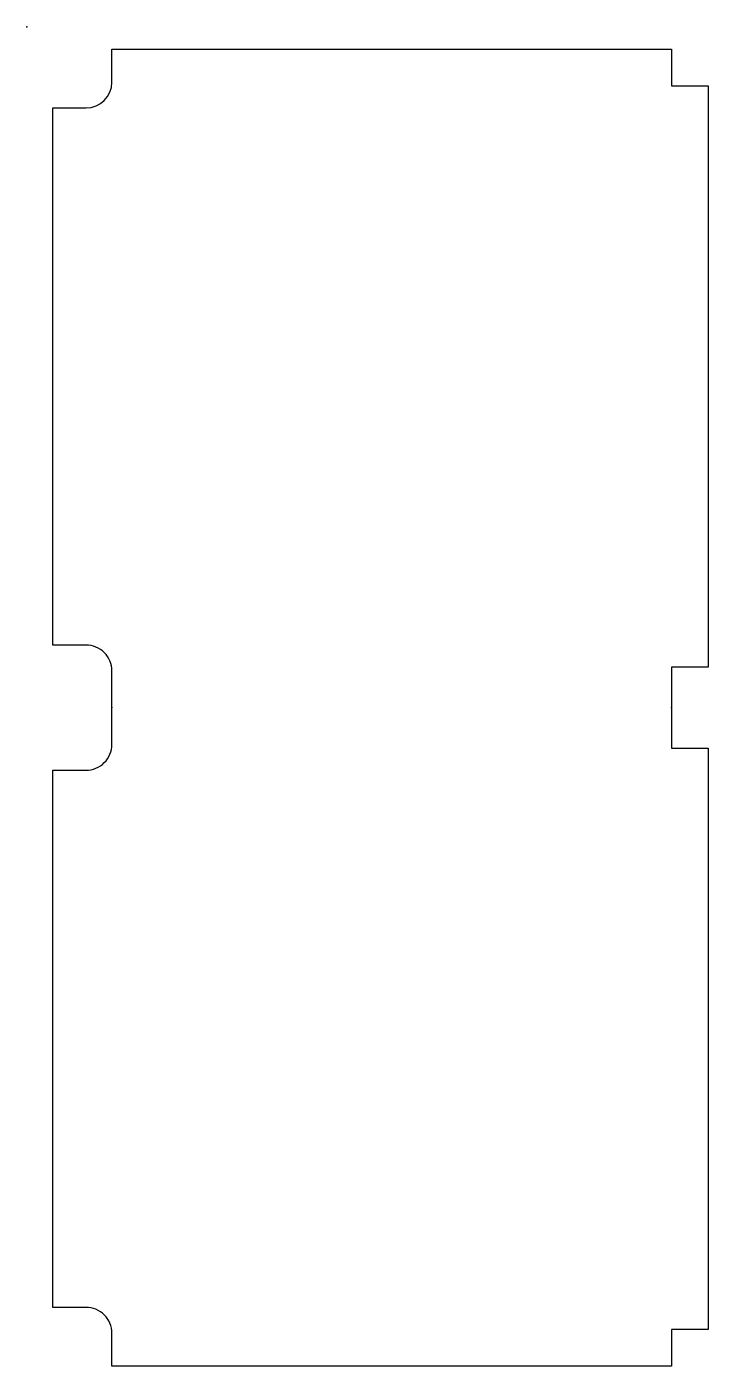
# Model space of a CAD drawing. Header units: millimetres. Extents: x 0 to 185, y -364 to 0.
import ezdxf

# ---------------------------------------------------------------- set-up
doc = ezdxf.new("R2010")
doc.units = ezdxf.units.MM
doc.layers.get('0').update_dxf_attribs({"linetype": 'CONTINUOUS'})

msp = doc.modelspace()

# ---------------------------------------------------------------- linework, layer by layer
msp.add_lwpolyline([(23.11, -364.05), (23.11, -355.05, 0.414214), (16.11, -348.05), (7.11, -348.05), (7.11, -202.05), (16.11, -202.05, 0.414214), (23.11, -195.05), (23.11, -175.05, 0.414214), (16.11, -168.05), (7.11, -168.05), (7.11, -22.05), (16.11, -22.05, 0.414213), (23.11, -15.05), (23.11, -6.05), (175.11, -6.05), (175.11, -16.05), (185.11, -16.05), (185.11, -174.05), (175.11, -174.05), (175.11, -196.05), (185.11, -196.05), (185.11, -354.05), (175.11, -354.05), (175.11, -364.05)], format="xyb", close=True)
for p in [(0, 0), (23.11, -185.05), (175.11, -185.05)]:
    msp.add_point(p)

doc.saveas('drawing.dxf')
